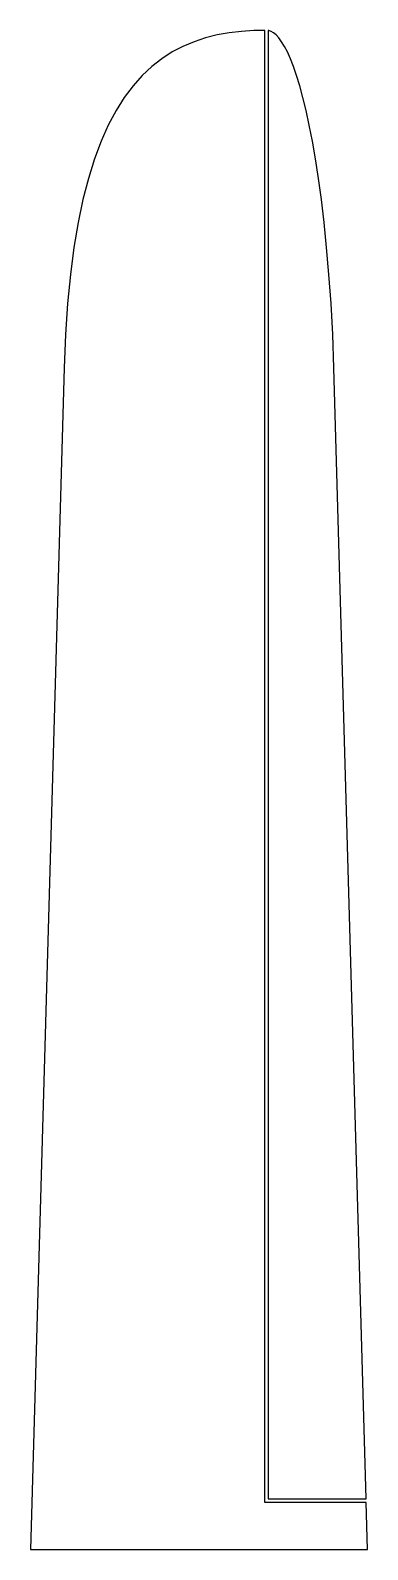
# Model space of a CAD drawing. Header units: metres. Extents: x 0 to 100, y 0 to 450.
import ezdxf

# ---------------------------------------------------------------- set-up
doc = ezdxf.new("R2010")
doc.units = ezdxf.units.M

msp = doc.modelspace()

# ---------------------------------------------------------------- linework, layer by layer
for p, q in [((69.5, 449.99), (66.255, 449.924)), ((69.5, 14), (69.5, 449.99)), ((48.5391, 446.648), (45.2472, 445.265)), ((51.9242, 447.76), (48.5391, 446.648)), ((55.3954, 448.623), (51.9242, 447.76)), ((58.9457, 449.257), (55.3954, 448.623)), ((62.5679, 449.684), (58.9457, 449.257)), ((66.255, 449.924), (62.5679, 449.684)), ((70.6732, 449.924), (70.5, 449.944)), ((70.5, 449.944), (70.5, 15)), ((71.3751, 449.684), (70.6732, 449.924)), ((72.108, 449.257), (71.3751, 449.684)), ((72.875, 448.623), (72.108, 449.257)), ((73.6691, 447.76), (72.875, 448.623)), ((74.4914, 446.648), (73.6691, 447.76)), ((75.3375, 445.265), (74.4914, 446.648)), ((38.9713, 441.602), (36.0015, 439.28)), ((42.0556, 443.59), (38.9713, 441.602)), ((45.2472, 445.265), (42.0556, 443.59)), ((76.2072, 443.59), (75.3375, 445.265)), ((77.097, 441.602), (76.2072, 443.59)), ((78.0055, 439.28), (77.097, 441.602)), ((33.1532, 436.603), (30.4335, 433.549)), ((36.0015, 439.28), (33.1532, 436.603)), ((78.9277, 436.603), (78.0055, 439.28)), ((79.8608, 433.549), (78.9277, 436.603)), ((30.4335, 433.549), (27.8494, 430.099)), ((80.8012, 430.099), (79.8608, 433.549)), ((27.8494, 430.099), (25.4081, 426.229)), ((81.744, 426.229), (80.8012, 430.099)), ((25.4081, 426.229), (23.1166, 421.92)), ((82.6835, 421.92), (81.744, 426.229)), ((23.1166, 421.92), (20.982, 417.15)), ((83.6138, 417.15), (82.6835, 421.92)), ((20.982, 417.15), (19.0113, 411.898)), ((84.5284, 411.898), (83.6138, 417.15)), ((19.0113, 411.898), (17.2118, 406.143)), ((85.4191, 406.143), (84.5284, 411.898)), ((17.2118, 406.143), (15.5903, 399.864)), ((86.2766, 399.864), (85.4191, 406.143)), ((15.5903, 399.864), (14.1541, 393.04)), ((87.0909, 393.04), (86.2766, 399.864)), ((14.1541, 393.04), (12.9101, 385.649)), ((87.8492, 385.649), (87.0909, 393.04)), ((12.9101, 385.649), (11.8655, 377.671)), ((88.5376, 377.671), (87.8492, 385.649)), ((11.8655, 377.671), (11.0273, 369.084)), ((89.1393, 369.084), (88.5376, 377.671)), ((11.0273, 369.084), (10.4026, 359.868)), ((89.6346, 359.868), (89.1393, 369.084)), ((10.4026, 359.868), (10.0014, 350)), ((90, 350), (89.6346, 359.868)), ((10.0014, 350), (0.0018, 0)), ((99.5714, 15), (90, 350)), ((99.6, 14), (69.5, 14)), ((70.5, 15), (99.5714, 15)), ((100, 0), (99.6, 14)), ((0.0018, 0), (100, 0))]:
    msp.add_line(p, q)

doc.saveas('drawing.dxf')
